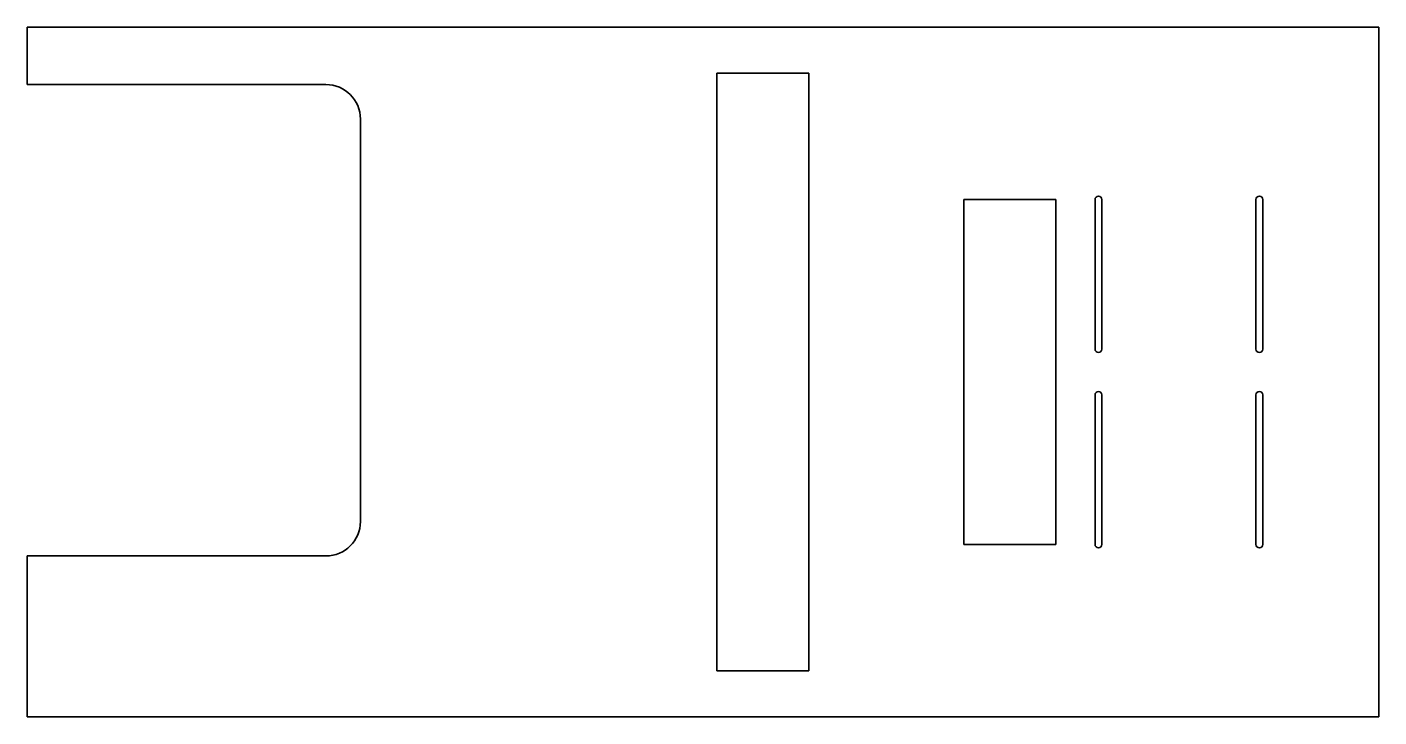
# Model space of a CAD drawing. Header units: inches. Extents: x 0 to 1176, y 0 to 600.
import ezdxf

# ---------------------------------------------------------------- set-up
doc = ezdxf.new("R2010")
doc.units = ezdxf.units.IN
doc.header["$MEASUREMENT"] = 0
doc.layers.add('SIMUMAK Visible (ISO)', color=7, linetype='Continuous', lineweight=35)

# ---------------------------------------------------------------- blocks, each defined once
blk = doc.blocks.new('AMB-03-ESTFR01_Sheet_8_AMB-03-ESTFR01')
at = {"layer": 'SIMUMAK Visible (ISO)'}
for p, q in [((-588, 300), (588, 300)), ((-588, 250), (-588, 300)), ((588, 300), (588, -300)), ((12, 260), (92, 260)), ((12, -260), (12, 260)), ((92, 260), (92, -260)), ((-588, 250), (-328, 250)), ((-298, 220), (-298, -130)), ((227, 150), (307, 150)), ((227, -150), (227, 150)), ((307, 150), (307, -150)), ((341, 20), (341, 150)), ((347, 150), (347, 20)), ((481, 20), (481, 150)), ((487, 150), (487, 20)), ((341, -150), (341, -20)), ((347, -20), (347, -150)), ((481, -150), (481, -20)), ((487, -20), (487, -150)), ((307, -150), (227, -150)), ((-588, -300), (-588, -160)), ((-328, -160), (-588, -160)), ((92, -260), (12, -260)), ((588, -300), (-588, -300))]:
    blk.add_line(p, q, dxfattribs=at)
for centre, start, end in [((-328, 220), 0, 90), ((-328, -130), 270, 0)]:
    blk.add_arc(centre, 30, start, end, dxfattribs=at)
at = {"layer": 'SIMUMAK Visible (ISO)', "extrusion": (0, 0, -1)}
for centre, start, end in [((-344, 150), 360, 180), ((-484, 150), 360, 180), ((-344, 20), 180, 360), ((-484, 20), 180, 360), ((-344, -20), 360, 180), ((-484, -20), 360, 180), ((-344, -150), 180, 360), ((-484, -150), 180, 0)]:
    blk.add_arc(centre, 3, start, end, dxfattribs=at)

msp = doc.modelspace()

# ---------------------------------------------------------------- block references
msp.add_blockref('AMB-03-ESTFR01_Sheet_8_AMB-03-ESTFR01', (588, 300))

doc.saveas('drawing.dxf')
